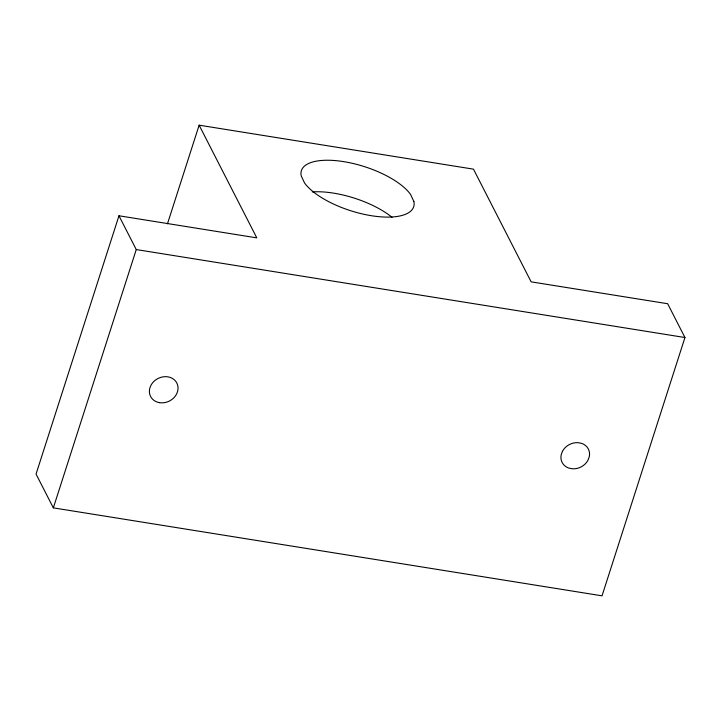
<?xml version="1.0" encoding="UTF-8"?>
<svg xmlns="http://www.w3.org/2000/svg" width="721" height="721" viewBox="0 0 721 721"><rect width="100%" height="100%" fill="white"/><g stroke="black" fill="none" stroke-linecap="round" stroke-linejoin="round"><path stroke-width="1.08" d="M199.131 125.175L256.793 237.867L118.965 215.777L36.05 474.076L53.345 507.863L602.035 595.825L684.95 337.527L667.655 303.73L531.143 281.848L473.472 169.156L199.131 125.175L167.479 223.78M53.345 507.863L136.26 249.565L118.965 215.777M136.26 249.565L684.95 337.527M312.265 191.912A58.969 23.09 17.8 0 1 392.071 217.327M562.425 451.373L561.199 454.726A14.744 12.636 -27.1 0 0 568.824 468.091L572.357 468.794A14.744 12.636 -27.1 0 0 588.048 460.097L589.273 456.754A14.744 12.636 -27.1 0 0 581.649 443.379L578.116 442.676A14.744 12.636 -27.1 0 0 562.425 451.373M413.872 201.465L410.564 194.454A58.969 23.09 17.8 0 0 344.872 161.828A58.969 23.09 17.8 0 0 301.207 175.879L304.514 182.891A58.969 23.09 17.8 0 0 370.206 215.516A58.969 23.09 17.8 0 0 413.872 201.465M159.575 402.678A14.744 12.636 -27.1 0 0 177.672 385.212A14.744 12.636 -27.1 0 0 153.906 381.4A14.744 12.636 -27.1 0 0 159.575 402.678"/></g></svg>
